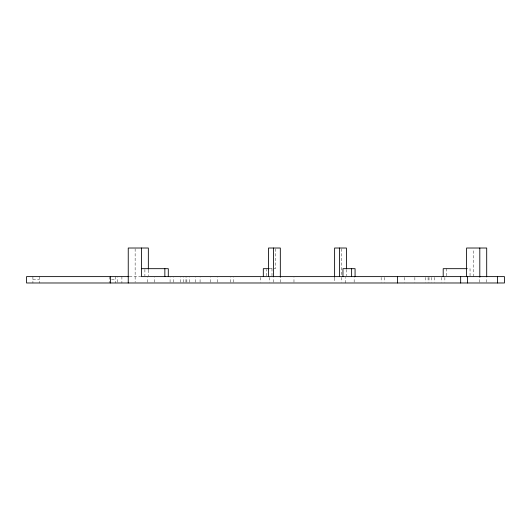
<?xml version="1.0" encoding="UTF-8"?>
<svg xmlns="http://www.w3.org/2000/svg" width="531" height="531" viewBox="0 0 531 531"><rect width="100%" height="100%" fill="white"/><g stroke="black" fill="none" stroke-linecap="round" stroke-linejoin="round"><path stroke-width="0.4" stroke-dasharray="2.65 1.99" d="M117.384 282.187L117.384 277.421M147.386 282.187L147.386 277.421M154.275 282.187L154.275 277.421M170.086 282.187L170.086 277.421M173.73 282.187L173.73 277.421M180.62 282.187L180.62 277.421M183.308 282.187L183.308 277.421M185.943 282.187L185.943 277.421M186.859 282.187L186.859 277.421M189.494 282.187L189.494 277.421M195.62 282.187L195.62 277.421M200.081 282.187L200.081 277.421M210.621 282.187L210.621 277.421M217.518 282.187L217.518 277.421M230.474 282.187L230.474 277.421M233.786 282.187L233.786 277.421M266.768 275.828L266.768 269.476M271.985 275.828L271.985 268.679M273.432 282.187L273.432 277.421M275.43 248.847L275.43 268.679L269.131 268.679M280.322 282.167L280.322 278.105M293.975 282.187L293.975 277.421M345.21 282.983L345.21 277.421M354.157 282.187L354.157 277.421M446.651 275.828L446.651 268.679M470.048 275.828L470.048 268.679L467.287 268.679M473.493 276.624L473.493 248.84M479.805 282.167L479.805 278.105M486.701 282.187L486.701 277.421M129.378 276.624L140.881 276.624M32.909 279.804L39.261 279.804M111.57 279.804L115.539 279.804M444.859 277.421L444.859 282.187M441.215 277.421L441.215 282.187M434.318 277.421L434.318 282.187M431.637 277.421L431.637 282.187M429.002 277.421L429.002 282.187M428.079 277.421L428.079 282.187M425.45 277.421L425.45 282.187M414.864 277.421L414.864 282.187M404.323 277.421L404.323 282.187M384.471 277.421L384.471 282.187M381.158 277.421L381.158 282.187M346.404 269.476L346.404 275.828M341.513 248.84L341.513 275.808M341.513 277.421L341.513 282.187M334.616 278.105L334.616 282.167M269.728 277.421L269.728 282.187M260.781 277.421L260.781 282.187M148.341 270.087L148.341 275.808M144.897 269.476L144.897 275.828M135.139 248.833L135.139 282.167M121.898 276.624L121.898 282.983M115.539 276.624L115.539 282.983M109.187 276.624L109.187 282.983M39.261 276.624L39.261 282.983M32.909 276.624L32.909 282.983"/><path stroke-width="0.8" d="M110.494 282.983L110.494 276.624M263.316 276.624L263.316 268.679L269.131 268.679M268.54 276.624L268.54 248.017L280.322 248.017L280.322 277.288M273.432 276.624L273.432 248.017M443.199 276.624L443.199 268.679L466.822 268.679M466.603 276.624L466.603 248.017L486.701 248.017L486.701 276.624M479.805 277.288L479.805 248.017M141.445 268.679L168.294 268.679L168.294 276.624M128.914 276.624L26.55 276.624L26.55 282.983L504.45 282.983L504.45 276.624L141.445 276.624L141.445 248.017M497.554 276.624L497.554 282.983M467.559 276.624L467.559 282.983M460.662 276.624L460.662 282.983M397.427 276.624L397.427 282.983M355.073 276.624L355.073 268.679L342.96 268.679L342.96 276.624M351.622 268.679L351.622 276.624M346.404 268.679L346.404 248.017L334.616 248.017L334.616 277.288M339.508 248.017L339.508 276.624M164.849 268.679L164.849 276.624M148.341 269.27L148.341 248.017L128.243 248.017L128.243 282.983"/></g></svg>
